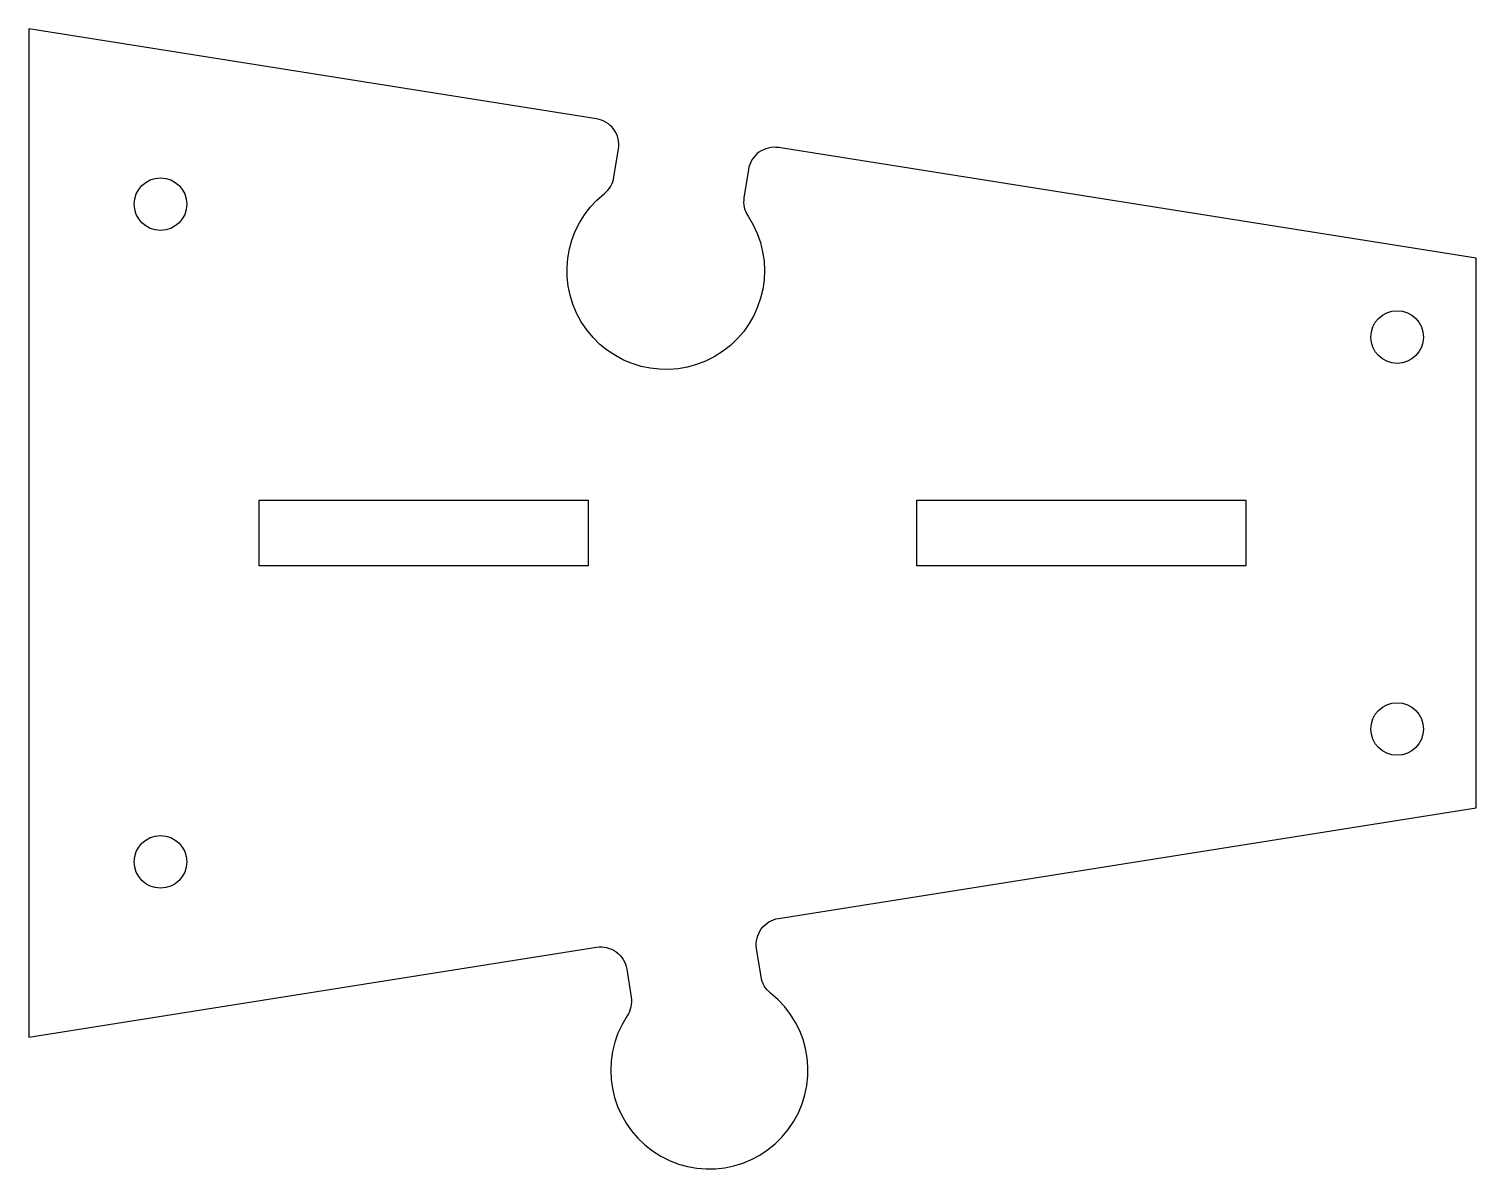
# Model space of a CAD drawing. Header units: millimetres. Extents: x -110 to 0, y -27 to 59.
import ezdxf

# ---------------------------------------------------------------- set-up
doc = ezdxf.new("R2010")
doc.units = ezdxf.units.MM

msp = doc.modelspace()

# ---------------------------------------------------------------- linework, layer by layer
msp.add_lwpolyline([(-55.65, 46.39, 0.187763), (-55.34, 44.98, -2.274659), (-66.26, 46.71, 0.187763), (-65.53, 47.96), (-65.19, 50.1, 0.414214), (-66.85, 52.39), (-110, 59.22), (-110, -17.42), (-66.85, -10.59, -0.414214), (-64.56, -12.25), (-64.22, -14.39, -0.187763), (-64.53, -15.81, 2.274659), (-53.62, -14.08, -0.187763), (-54.35, -12.83), (-54.69, -10.69, -0.414214), (-53.02, -8.4), (0, 0), (0, 41.8), (-53.02, 50.2, 0.414214), (-55.31, 48.54)], format="xyb", close=True)
for points in [[(-92.5, 23.4), (-67.5, 23.4), (-67.5, 18.4), (-92.5, 18.4)], [(-42.5, 18.4), (-42.5, 23.4), (-17.5, 23.4), (-17.5, 18.4)]]:
    msp.add_lwpolyline(points, close=True)
for centre in [(-100, 45.9), (-6, 35.8), (-6, 6), (-100, -4.1)]:
    msp.add_circle(centre, 2)

doc.saveas('drawing.dxf')
